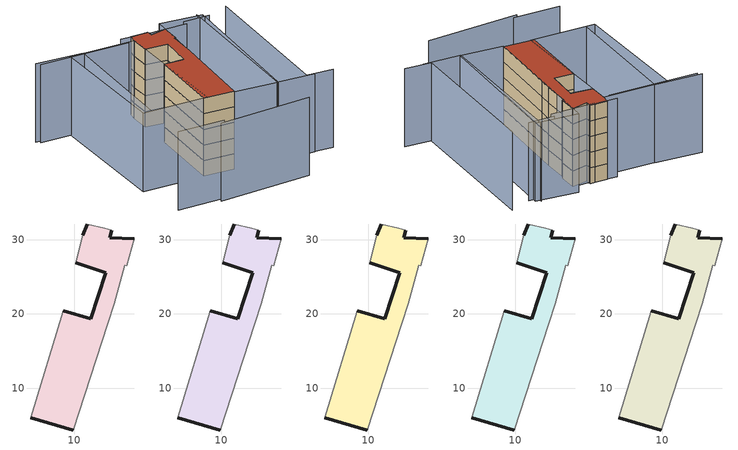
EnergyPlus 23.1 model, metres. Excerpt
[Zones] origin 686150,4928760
dc922c11000b0bc3_F0_whole
 floor ground (EU_floor_Construction): 18.07,30.13 17.03,26.47 16.75,26.55 15.37,21.36 14.48,18.65 9.81,4.39 4.09,6.03 8.48,20.44 12.18,19.37 14.21,25.56 10.18,26.91 11.12,30.56 11.71,32.09 14.04,31.55 15.02,31.28 14.75,30.21 z0
 wall outside (EU_wall_Construction): 4.09,6.03 9.81,4.39 / 18.07,30.13 14.75,30.21 15.02,31.28 / 11.71,32.09 11.12,30.56 / 10.18,26.91 14.21,25.56 12.18,19.37 8.48,20.44 z0:3
 wall adiabatic (EU_wall_Construction): 9.81,4.39 14.48,18.65 15.37,21.36 16.75,26.55 17.03,26.47 18.07,30.13 / 15.02,31.28 14.04,31.55 11.71,32.09 / 11.12,30.56 10.18,26.91 / 8.48,20.44 4.09,6.03 z0:3
dc922c11000b0bc3_F1_whole
 floor to dc922c11000b0bc3_F0_whole (EU_floor_Construction): 18.07,30.13 17.03,26.47 16.75,26.55 15.37,21.36 14.48,18.65 9.81,4.39 4.09,6.03 8.48,20.44 12.18,19.37 14.21,25.56 10.18,26.91 11.12,30.56 11.71,32.09 14.04,31.55 15.02,31.28 14.75,30.21 z3
 wall outside (EU_wall_Construction): 4.09,6.03 9.81,4.39 / 18.07,30.13 14.75,30.21 15.02,31.28 / 11.71,32.09 11.12,30.56 / 10.18,26.91 14.21,25.56 12.18,19.37 8.48,20.44 z3:6
 wall adiabatic (EU_wall_Construction): 9.81,4.39 14.48,18.65 15.37,21.36 16.75,26.55 17.03,26.47 18.07,30.13 / 15.02,31.28 14.04,31.55 11.71,32.09 / 11.12,30.56 10.18,26.91 / 8.48,20.44 4.09,6.03 z3:6
dc922c11000b0bc3_F2_whole
 floor to dc922c11000b0bc3_F1_whole (EU_floor_Construction): 18.07,30.13 17.03,26.47 16.75,26.55 15.37,21.36 14.48,18.65 9.81,4.39 4.09,6.03 8.48,20.44 12.18,19.37 14.21,25.56 10.18,26.91 11.12,30.56 11.71,32.09 14.04,31.55 15.02,31.28 14.75,30.21 z6
 wall outside (EU_wall_Construction): 4.09,6.03 9.81,4.39 / 18.07,30.13 14.75,30.21 15.02,31.28 / 11.71,32.09 11.12,30.56 / 10.18,26.91 14.21,25.56 12.18,19.37 8.48,20.44 z6:9
 wall adiabatic (EU_wall_Construction): 9.81,4.39 14.48,18.65 15.37,21.36 16.75,26.55 17.03,26.47 18.07,30.13 / 15.02,31.28 14.04,31.55 11.71,32.09 / 11.12,30.56 10.18,26.91 / 8.48,20.44 4.09,6.03 z6:9
dc922c11000b0bc3_F3_whole
 floor to dc922c11000b0bc3_F2_whole (EU_floor_Construction): 18.07,30.13 17.03,26.47 16.75,26.55 15.37,21.36 14.48,18.65 9.81,4.39 4.09,6.03 8.48,20.44 12.18,19.37 14.21,25.56 10.18,26.91 11.12,30.56 11.71,32.09 14.04,31.55 15.02,31.28 14.75,30.21 z9
 wall outside (EU_wall_Construction): 4.09,6.03 9.81,4.39 / 18.07,30.13 14.75,30.21 15.02,31.28 / 11.71,32.09 11.12,30.56 / 10.18,26.91 14.21,25.56 12.18,19.37 8.48,20.44 z9:12
 wall adiabatic (EU_wall_Construction): 9.81,4.39 14.48,18.65 15.37,21.36 16.75,26.55 17.03,26.47 18.07,30.13 / 15.02,31.28 14.04,31.55 11.71,32.09 / 11.12,30.56 10.18,26.91 / 8.48,20.44 4.09,6.03 z9:12
dc922c11000b0bc3_F4_whole
 floor to dc922c11000b0bc3_F3_whole (EU_floor_Construction): 18.07,30.13 17.03,26.47 16.75,26.55 15.37,21.36 14.48,18.65 9.81,4.39 4.09,6.03 8.48,20.44 12.18,19.37 14.21,25.56 10.18,26.91 11.12,30.56 11.71,32.09 14.04,31.55 15.02,31.28 14.75,30.21 z12
 wall outside (EU_wall_Construction): 4.09,6.03 9.81,4.39 / 18.07,30.13 14.75,30.21 15.02,31.28 / 11.71,32.09 11.12,30.56 / 10.18,26.91 14.21,25.56 12.18,19.37 8.48,20.44 z12:15
 wall adiabatic (EU_wall_Construction): 9.81,4.39 14.48,18.65 15.37,21.36 16.75,26.55 17.03,26.47 18.07,30.13 / 15.02,31.28 14.04,31.55 11.71,32.09 / 11.12,30.56 10.18,26.91 / 8.48,20.44 4.09,6.03 z12:15
 roof outside (EU_roof_Construction): 9.81,4.39 14.48,18.65 15.37,21.36 16.75,26.55 17.03,26.47 18.07,30.13 14.75,30.21 15.02,31.28 14.04,31.55 11.71,32.09 11.12,30.56 10.18,26.91 14.21,25.56 12.18,19.37 8.48,20.44 4.09,6.03 z15
shading: -0.47,-2.98 17.45,-6.21 / -8.18,-0.33 0.66,-2.57 / 27.99,-1.26 23.13,0.19 / 23.13,0.19 31.86,29.42 / 24.52,-0.3 17.5,1.75 / 17.5,1.75 25.9,30.49 / -7.4,35.83 1.44,33.22 / 1.44,33.22 -5.76,8.86 / 27.33,28.79 22.46,30.03 / 22.21,29.07 13.95,31.19 / 14,31.4 9.76,32.59 / 9.86,30.63 -6.94,35.04 / 9.76,4.23 18.77,32.3 / 18.77,32.3 26.68,29.76 / 26.68,29.76 17.67,1.7 / 17.67,1.7 9.76,4.23 / 11.12,30.56 4.76,5.86 / 4.76,5.86 -7.52,9.02 / -7.52,9.02 -1.16,33.72 / -1.16,33.72 11.12,30.56 z0:15
[Building]
EU S2 Campaign: North Axis=0; Terrain=City; Solar Distribution=FullExterior
[Site:Location]
Bologna: Latitude=44.5; Longitude=11.25; Time Zone=1; Elevation=37
[SizingPeriod:WeatherFileDays]
AnnualSizingPeriod: Begin Month=1; Begin Day of Month=1; End Month=12; End Day of Month=31; Day of Week for Start Day=Monday; Use Weather File Daylight Saving Period=No; Use Weather File Rain and Snow Indicators=No
[MATERIAL]
EU_InternalMass_Material: Roughness=MediumRough; Thickness=0.1; Conductivity=1; Density=1800; Specific Heat=900; Thermal Absorptance=0.9; Solar Absorptance=0.7; Visible Absorptance=0.7
[MATERIAL:NOMASS] Roughness=MediumRough; Thermal Absorptance=0.9; Solar Absorptance=0.7; Visible Absorptance=0.7
Name | Thermal Resistance
EU_wall_NoMass | 0.905828
EU_roof_NoMass | 0.37593
EU_floor_NoMass | 0.67114
[CONSTRUCTION]
EU_wall_Construction: EU_wall_NoMass
EU_roof_Construction: EU_roof_NoMass
EU_floor_Construction: EU_floor_NoMass
EU_InternalMass_Construction: EU_InternalMass_Material
[ZONE] Type=1; Multiplier=1; Ceiling Height=autocalculate; Floor Area=autocalculate; Part of Total Floor Area=Yes
Name | Volume
dc922c11000b0bc3_F0_whole | 427.763
dc922c11000b0bc3_F1_whole; dc922c11000b0bc3_F2_whole; dc922c11000b0bc3_F3_whole; dc922c11000b0bc3_F4_whole | 427.764
[INTERNALMASS] Construction=EU_InternalMass_Construction; Surface Area=142.588
Name | Zone or ZoneList
dc922c11000b0bc3_F0_whole_EU_InternalMass | dc922c11000b0bc3_F0_whole
dc922c11000b0bc3_F1_whole_EU_InternalMass | dc922c11000b0bc3_F1_whole
dc922c11000b0bc3_F2_whole_EU_InternalMass | dc922c11000b0bc3_F2_whole
dc922c11000b0bc3_F3_whole_EU_InternalMass | dc922c11000b0bc3_F3_whole
dc922c11000b0bc3_F4_whole_EU_InternalMass | dc922c11000b0bc3_F4_whole
[OTHEREQUIPMENT] Fuel Type=Electricity; Design Level Calculation Method=Watts/Area; Power per Zone Floor Area=1; Fraction Latent=0; Fraction Radiant=0; Fraction Lost=0; Carbon Dioxide Generation Rate=0; EndUse Subcategory=EU_Step8_InternalGains
Name | Zone or ZoneList or Space or SpaceList | Schedule
EU_Step8_InternalGain_dc922c11000b0bc3_F0_whole_f000 | dc922c11000b0bc3_F0_whole | EU_Step8_GainSchedule_dc922c11000b0bc3_F0_whole_f000
EU_Step8_InternalGain_dc922c11000b0bc3_F1_whole_f000 | dc922c11000b0bc3_F1_whole | EU_Step8_GainSchedule_dc922c11000b0bc3_F1_whole_f000
EU_Step8_InternalGain_dc922c11000b0bc3_F2_whole_f000 | dc922c11000b0bc3_F2_whole | EU_Step8_GainSchedule_dc922c11000b0bc3_F2_whole_f000
EU_Step8_InternalGain_dc922c11000b0bc3_F3_whole_f000 | dc922c11000b0bc3_F3_whole | EU_Step8_GainSchedule_dc922c11000b0bc3_F3_whole_f000
EU_Step8_InternalGain_dc922c11000b0bc3_F4_whole_f000 | dc922c11000b0bc3_F4_whole | EU_Step8_GainSchedule_dc922c11000b0bc3_F4_whole_f000
[ZONEVENTILATION:DESIGNFLOWRATE] Schedule=EU_AlwaysOn; Design Flow Rate Calculation Method=AirChanges/Hour; Air Changes per Hour=0.73129; Ventilation Type=Natural; Fan Pressure Rise=0; Fan Total Efficiency=1; Constant Term Coefficient=1; Temperature Term Coefficient=0; Velocity Term Coefficient=0; Velocity Squared Term Coefficient=0; Minimum Indoor Temperature=-100; Maximum Indoor Temperature=100; Delta Temperature=-100; Minimum Outdoor Temperature=-100; Maximum Outdoor Temperature=100; Maximum Wind Speed=40
Name | Zone or ZoneList or Space or SpaceList
EU_ConstantAir_dc922c11000b0bc3_F0_whole | dc922c11000b0bc3_F0_whole
EU_ConstantAir_dc922c11000b0bc3_F1_whole | dc922c11000b0bc3_F1_whole
EU_ConstantAir_dc922c11000b0bc3_F2_whole | dc922c11000b0bc3_F2_whole
EU_ConstantAir_dc922c11000b0bc3_F3_whole | dc922c11000b0bc3_F3_whole
EU_ConstantAir_dc922c11000b0bc3_F4_whole | dc922c11000b0bc3_F4_whole
[HVACTEMPLATE:THERMOSTAT] Constant Heating Setpoint=20; Constant Cooling Setpoint=50
EU_HeatOnly_dc922c11000b0bc3_F0_whole; EU_HeatOnly_dc922c11000b0bc3_F1_whole; EU_HeatOnly_dc922c11000b0bc3_F2_whole; EU_HeatOnly_dc922c11000b0bc3_F3_whole; EU_HeatOnly_dc922c11000b0bc3_F4_whole
[HVACTEMPLATE:ZONE:IDEALLOADSAIRSYSTEM] System Availability Schedule=EU_AlwaysOn; Maximum Heating Supply Air Temperature=50; Minimum Cooling Supply Air Temperature=13; Maximum Heating Supply Air Humidity Ratio=0.0156; Minimum Cooling Supply Air Humidity Ratio=0.0077; Heating Limit=NoLimit; Cooling Limit=NoLimit; Heating Availability Schedule=EU_AlwaysOn; Cooling Availability Schedule=EU_CoolingOff; Dehumidification Control Type=ConstantSensibleHeatRatio; Cooling Sensible Heat Ratio=0.7; Dehumidification Setpoint=60; Humidification Control Type=None; Humidification Setpoint=30; Outdoor Air Method=None; Outdoor Air Flow Rate per Person=0.00944; Outdoor Air Flow Rate per Zone Floor Area=0; Outdoor Air Flow Rate per Zone=0; Demand Controlled Ventilation Type=None; Outdoor Air Economizer Type=NoEconomizer; Heat Recovery Type=None; Sensible Heat Recovery Effectiveness=0.7; Latent Heat Recovery Effectiveness=0.65
Name | Template Thermostat
dc922c11000b0bc3_F0_whole | EU_HeatOnly_dc922c11000b0bc3_F0_whole
dc922c11000b0bc3_F1_whole | EU_HeatOnly_dc922c11000b0bc3_F1_whole
dc922c11000b0bc3_F2_whole | EU_HeatOnly_dc922c11000b0bc3_F2_whole
dc922c11000b0bc3_F3_whole | EU_HeatOnly_dc922c11000b0bc3_F3_whole
dc922c11000b0bc3_F4_whole | EU_HeatOnly_dc922c11000b0bc3_F4_whole
[SIZING:ZONE] Zone Cooling Design Supply Air Temperature Input Method=SupplyAirTemperature; Zone Cooling Design Supply Air Temperature=13; Zone Heating Design Supply Air Temperature Input Method=SupplyAirTemperature; Zone Heating Design Supply Air Temperature=50; Zone Cooling Design Supply Air Humidity Ratio=0.008; Zone Heating Design Supply Air Humidity Ratio=0.008; Cooling Design Air Flow Method=DesignDay; Cooling Design Air Flow Rate=0; Cooling Minimum Air Flow per Zone Floor Area=0.000762; Cooling Minimum Air Flow=0; Cooling Minimum Air Flow Fraction=0.2; Heating Design Air Flow Method=DesignDay; Heating Design Air Flow Rate=0; Heating Maximum Air Flow per Zone Floor Area=0.002032; Heating Maximum Air Flow=0.141576; Heating Maximum Air Flow Fraction=0.3; Account for Dedicated Outdoor Air System=No; Dedicated Outdoor Air System Control Strategy=NeutralSupplyAir; Dedicated Outdoor Air Low Setpoint Temperature for Design=autosize; Dedicated Outdoor Air High Setpoint Temperature for Design=autosize; Zone Load Sizing Method=Sensible Load Only No Latent Load; Zone Latent Cooling Design Supply Air Humidity Ratio Input Method=HumidityRatioDifference; Zone Cooling Design Supply Air Humidity Ratio Difference=0.005; Zone Latent Heating Design Supply Air Humidity Ratio Input Method=HumidityRatioDifference; Zone Humidification Design Supply Air Humidity Ratio Difference=0.005
dc922c11000b0bc3_F0_whole; dc922c11000b0bc3_F1_whole; dc922c11000b0bc3_F2_whole; dc922c11000b0bc3_F3_whole; dc922c11000b0bc3_F4_whole
[SCHEDULE:CONSTANT]
Name | Hourly Value
EU_AlwaysOn | 1
EU_CoolingOff | 0
[SCHEDULE:FILE] Column Number=1; Rows to Skip at Top=0; Number of Hours of Data=8760; Column Separator=Comma; Interpolate to Timestep=No; Minutes per Item=60; Adjust Schedule for Daylight Savings=Yes
Name | File
EU_Step8_GainSchedule_dc922c11000b0bc3_F0_whole_f000 | ../../schedules/dc922c11000b0bc3/dc922c11000b0bc3_F0_whole_f000_gain.csv
EU_Step8_GainSchedule_dc922c11000b0bc3_F1_whole_f000 | ../../schedules/dc922c11000b0bc3/dc922c11000b0bc3_F1_whole_f000_gain.csv
EU_Step8_GainSchedule_dc922c11000b0bc3_F2_whole_f000 | ../../schedules/dc922c11000b0bc3/dc922c11000b0bc3_F2_whole_f000_gain.csv
EU_Step8_GainSchedule_dc922c11000b0bc3_F3_whole_f000 | ../../schedules/dc922c11000b0bc3/dc922c11000b0bc3_F3_whole_f000_gain.csv
EU_Step8_GainSchedule_dc922c11000b0bc3_F4_whole_f000 | ../../schedules/dc922c11000b0bc3/dc922c11000b0bc3_F4_whole_f000_gain.csv
